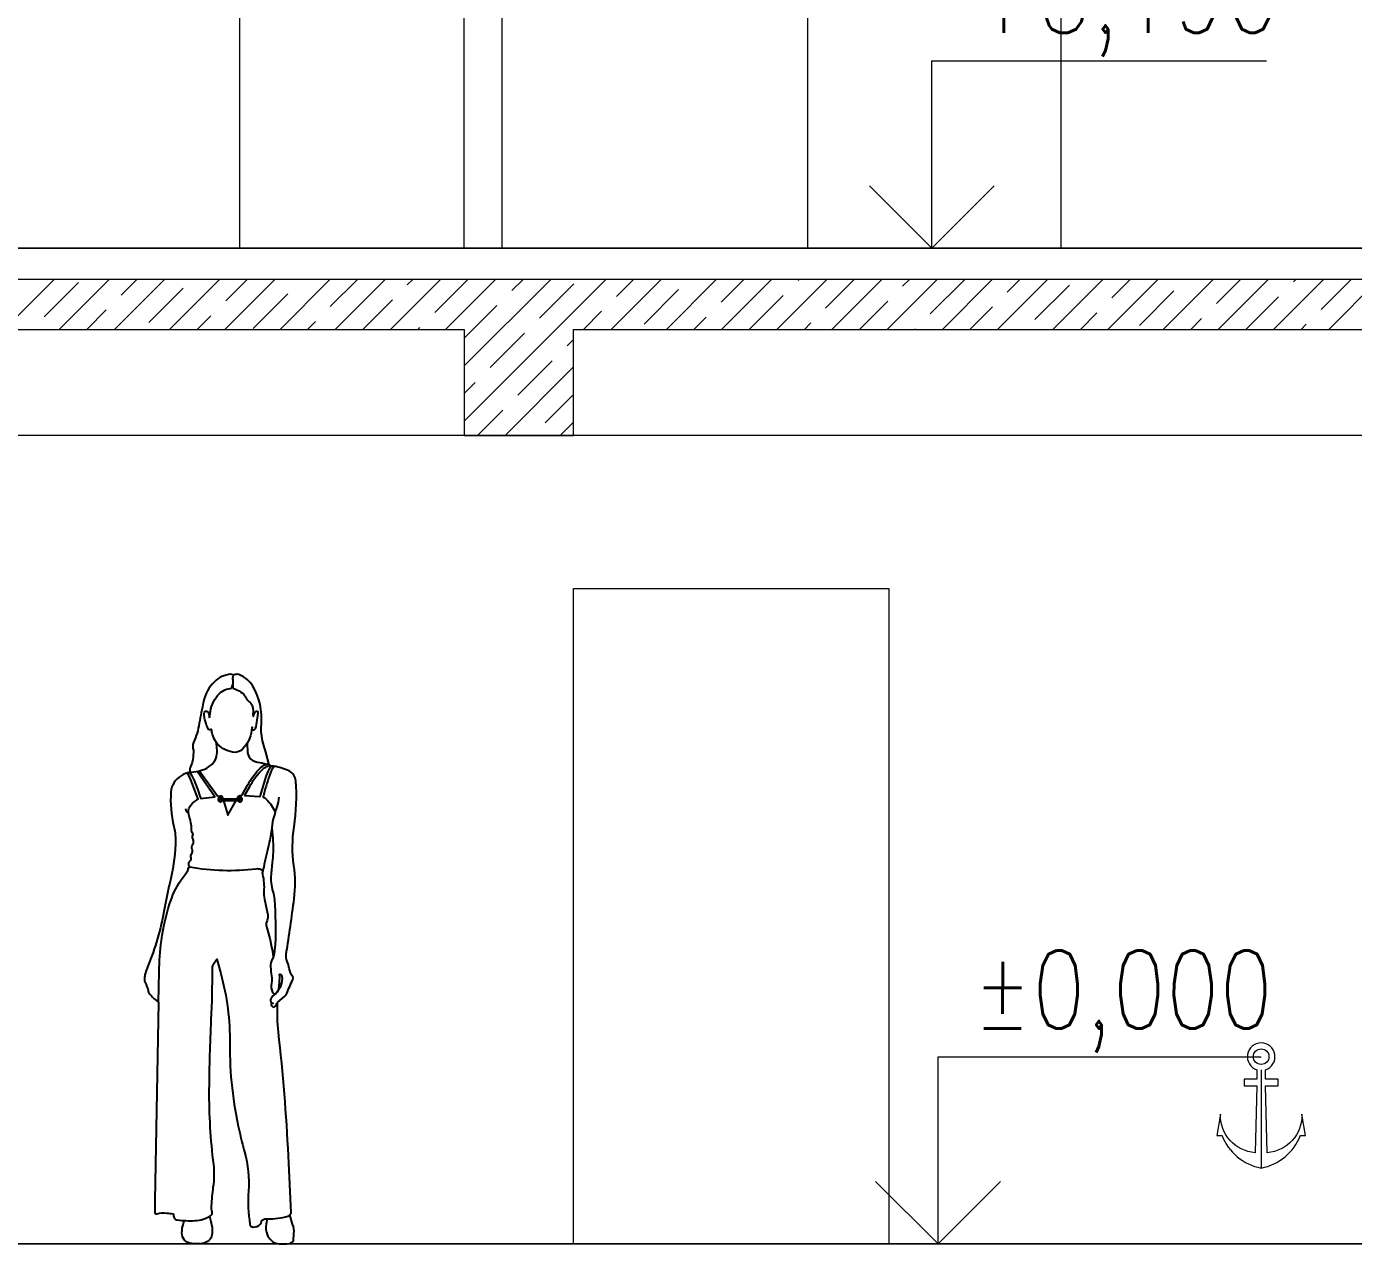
# Model space of a CAD drawing. Header units: millimetres. Extents: x 53645 to 137188, y 78097 to 135533.
# Drawn here: x 68644 to 72894, y 103678 to 107580 of the extents above; entities that cross this region are included whole.
import ezdxf

# ---------------------------------------------------------------- set-up
doc = ezdxf.new("R2010")
doc.units = ezdxf.units.MM
for name, color, linetype, lineweight in [('hatch', 7, 'Continuous', 5), ('mark', 174, 'Continuous', 15), ('Wall2', 5, 'Continuous', 5)]:
    doc.layers.add(name, color=color, linetype=linetype, lineweight=lineweight)
doc.styles.add('GOST 2.304', font='CS_Gost2304.shx', dxfattribs={"width": 0.8, "oblique": 15})

# ---------------------------------------------------------------- blocks, each defined once
blk = doc.blocks.new('girl 33_cad-block.com')
at = {"color": 0}
for points in [[(231.4, 1535.3), (220, 1575.4, -0.001736), (212, 1604.1, -0.088334), (206.3, 1664.4, 0.154905), (178.3, 1786.9, 0.162664), (136.3, 1823.4, 0.185513), (121.2, 1823.8, 0.010316), (118.8, 1822.9, -0.238777), (113.7, 1823.4, 0.159727), (107.6, 1824.9, 0.176705), (55.7, 1801.3, 0.148064), (20.6, 1736.9, 0.008085), (7.4, 1668.1, -0.058175), (-11.1, 1606, 0.206905), (-11.1, 1581.7), (-12.8, 1560.4, -0.081599), (-21.4, 1525.9, 0.172949), (-22.3, 1511.1), (-27.5, 1509.8, 0.03755), (-37, 1506.7)], [(40.4, 1685.6), (41.8, 1699, -0.14184), (65.6, 1756.9, -0.197854), (106, 1779.4, 0.233604), (111.1, 1782.8, 0.183685), (115.4, 1807.3, -0.124564), (116, 1819.1, -4.151214)], [(114.2, 1789.5), (114.6, 1784, 0.214248), (116.3, 1781, 0.066363), (123.4, 1777, -0.068331), (145.8, 1764.4, -0.130845), (154.8, 1752.7, 0.139799), (166.4, 1738.2, -0.138454), (176.4, 1725.8, -0.126045), (179.6, 1705.5, 0.046687), (179.5, 1691.7, 0.952441), (181.4, 1691.8, -0.10117), (181.9, 1694, -0.017254), (187, 1704.7, -0.374974), (192.4, 1706.8, -0.332824), (195, 1702.9, -0.032958), (192.8, 1685.5, 0.012745), (188.1, 1657.3, -0.135676), (183.5, 1646.8, -0.772261), (177.2, 1649.6, 0.10145), (177.1, 1651.8, -0.062478), (176.7, 1655.3), (175, 1644.8, -0.075846), (164.4, 1611.5, -0.080108), (145.7, 1585.4, -0.247788), (113.9, 1575.4, -0.18113), (60.9, 1607.2, -4.253481)], [(-22.3, 1511.1), (-10.2, 1512.3, 0.059082), (17.9, 1518.7, 0.08281), (43.1, 1532.5, 0.252033), (64.5, 1582, 0.026366), (60.9, 1607.2), (58.9, 1610.6, -0.069147), (49.6, 1632.2, -0.039316), (46.7, 1647.9, 0.640208), (45.4, 1648.3, -0.542041), (35.5, 1650.1, -0.028895), (27, 1673.8, -0.01556), (23.5, 1687.4, -0.136956), (24.3, 1703.4, -0.478528), (32.2, 1706.3, -0.169727), (37.2, 1700.4, -0.096457), (38.5, 1692.8, 0.142456), (40.4, 1685.6, 2.183256)], [(160.5, 1604.5), (162, 1574.4, 0.265696), (178, 1549.2, 0.078809), (193.9, 1543.8, -0.032728), (222.1, 1537, -0.032728)], [(-37, 1506.7, 0.219269), (-80.3, 1464.1, 0.073675), (-83.6, 1448.6, 0.075218), (-74.3, 1337.7, -0.071473), (-69.1, 1280.3, -0.046775), (-87.3, 1155.4, 0.016425), (-105, 1070.4, -0.054712), (-157.3, 890.1, 0.035255), (-166.7, 861.9, 0.070296), (-168.4, 846.6, 0.107883), (-166, 837.3, -0.052197), (-156, 810.3, 0.122328), (-149.2, 797.7, 0.051523), (-123.4, 774.7), (-135.4, 139.6), (-135.3, 101.4, 0.513857), (-128.2, 96.3, -0.122596), (-97.1, 99, 0.014473), (-77.7, 96.6, -0.44215), (-74.8, 92.6, 0.435657), (-63.5, 77.1, 0.039267), (-7.2, 74.7, 0.135785), (44.1, 91, 0.324953), (48.5, 102.2, -0.087685), (46.7, 121.7, -0.012958), (52.2, 182.1, 0.070527), (53.5, 254.8, -0.015541), (42.6, 373.6, -0.017103), (39.4, 494.6, -0.009883), (45.7, 717.5, 0.01226), (49.4, 880.3, -0.063948), (51.3, 895.1), (64, 912.2), (76.3, 866.5, -0.067683), (105, 641, 0.059234), (135.9, 360.4, 0.009013), (152.4, 294.9, -0.083375), (164.7, 169.5, 0.057591), (169.7, 62.6, 0.363273), (179.7, 53.9, 0.212932), (202.7, 63.7, 0.181038), (206.1, 72, -0.249931), (208.7, 76.5, -0.153372), (225.7, 81, 0.086742), (291.4, 89.2, 0.271493), (301.3, 100), (292.7, 281.9, 0.016475), (260.8, 678.5, -0.042672), (258.2, 773.2), (281.6, 793.9, 0.119581), (287.5, 802.3, -0.018805), (307, 847.2, 0.261202), (306.5, 855.5, -0.093216), (295.3, 882.7, 0.043487), (288.8, 904.5, -0.134367), (285.9, 931, 0.006919), (311.1, 1105.7, 0.06805), (310.4, 1212.9, -0.073258), (310.9, 1336.4, 0.056059), (316.6, 1483.4, 0.265171), (295.1, 1515.2, 0.081362), (246.7, 1530.1, 0.081362)], [(143.7, 1436.6), (162, 1469.7, -0.056807), (197, 1519.1, -0.109784), (222.1, 1537, -0.741028)], [(152.5, 1436.2), (168.9, 1465.9, -0.056807), (202.9, 1513.8, -0.105798), (231.9, 1533.7)], [(202, 1433.6), (222.8, 1500.3, -0.074625), (236.9, 1529.4, -0.176349), (240.1, 1531.7, -0.139236), (244, 1531.6, -0.007849), (246, 1531, -0.543631), (246.5, 1529.3, 0.084038), (239.1, 1517.7, 0.039768), (216.5, 1449.5, -0.019808), (211.3, 1431.2, 0.926804)], [(222.1, 1537), (223.4, 1537.4, -0.089236), (224.9, 1537.6, -0.139677), (231.8, 1535, -0.478753), (231.9, 1533.7, -1.409229)], [(238.7, 1531.1, -0.096724), (231.9, 1533.7)], [(-123.4, 774.7), (-121.4, 871.7, -0.026834), (-114, 972, -0.055116), (-81, 1108.2, -0.085234), (-38, 1183.6, 0.053627), (-29.5, 1196.5, 0.106382), (-27.9, 1202.4, -0.34558), (-24.8, 1206, 0.56708), (-23.7, 1209, -0.42522), (-21.5, 1227.2, 0.348496), (-19, 1236.8, -0.27475), (-17.5, 1249.4, 0.27446), (-15.8, 1263.6, -0.276144), (-13.6, 1281, 0.315068), (-12.8, 1295.8, -0.260518), (-13.5, 1309.3, 0.289447), (-14.2, 1316.3, -0.170296), (-17.7, 1326.6, 0.089768), (-25.4, 1371.7, -0.26633), (-19.4, 1406.2, -0.092724), (3.2, 1425), (-19.8, 1486.7, 0.048231), (-30.7, 1508.9, -0.584846), (-30, 1510.3), (-25.6, 1511.3, -0.266436), (-23.9, 1510.7, -0.04244), (-21.2, 1507.2, -0.046059), (-8.5, 1483, -0.019563), (11.8, 1427.3), (57.2, 1432.5), (1.4, 1512.1)], [(8.8, 1513.8), (65.7, 1435.8), (66.7, 1434.4), (74.6, 1435.8, -0.217884), (80, 1434.4, -0.068677), (83.3, 1426.7, -0.107728)], [(128.6, 1426.5), (131.4, 1432.2, -0.285682), (140.1, 1436.8), (143.7, 1436.6)], [(152.5, 1436.2), (199.9, 1433.7, -0.014939), (202, 1433.6)], [(211.3, 1431.2, -0.095477), (222.5, 1424, -0.109676), (250.4, 1382.3), (247, 1371.2, 0.048083), (239.4, 1333.5, -0.035487), (229.9, 1279.9, 0.011605), (213.6, 1207.5, -0.031953), (210.3, 1195.3, 0.143396), (209.8, 1183.6, -0.08204), (214, 1129.8, 0.078552), (215.9, 1104.2, -0.00145), (225.1, 1064, -0.156719), (221.9, 1027.6, 0.174553), (221.6, 1020.7, -0.032272), (243.3, 927.2), (244.6, 920), (240.9, 912.7, 0.127487), (235.5, 887.3, 0.031679), (238.5, 858.6, -0.086848), (238.4, 835.8, 0.142149), (241.6, 806.1, 0.516391), (253.3, 803.4, 0.212462), (263.3, 825.1, -0.026906), (264.1, 838.3, 0.047993), (264.6, 862.5, -0.506169), (266.6, 864.2, -0.315756), (272.1, 858.1, -0.227865), (253.3, 803.4)], [(250.4, 1382.3), (256.9, 1400.2, 0.079098), (262.9, 1431.4, -9.195072)], [(-37.4, 1394.5), (-35.3, 1389.4, 0.196739), (-27.5, 1381.6, -3.069395)], [(239.4, 1333.5), (242.6, 1299.3, -0.054154), (241.7, 1229.1, 0.009569), (237.1, 1184, 0.09372), (242.8, 1129.3, -0.05451), (247.7, 1102.8, -0.026719), (250.5, 959.1, -0.048023), (244.6, 920, 1.698815)], [(-23.3, 1207.8, 0.075127), (189.6, 1202.2, -0.137895), (204.2, 1200, 0.062643), (211.1, 1197.9, 0.087237)], [(253.3, 803.4), (246.1, 797.2, 0.021318), (240.7, 792.2, 0.231625), (235.9, 777.7, 0.283272), (240.7, 771.8, 0.284065), (244.5, 772.7, -2.376567)], [(238.8, 772.9), (237.9, 768.7, 0.422647), (244.3, 759.1, 0.318296), (250.4, 762, -0.043526), (258.2, 773.2, 21.053167)], [(40.3, 88.6), (44.7, 72.4, -0.081569), (48.7, 33.5, -0.317141), (24.6, 3.5, -0.155904), (-29.4, 5, -0.13182), (-39.9, 12.2, -0.181789), (-48.4, 35.7, -0.078464), (-43.4, 65.2, 0.064782), (-41.5, 75.1, -18.812521)], [(224.3, 81), (221.1, 63.1, 0.144148), (224.8, 30.4, 0.097522), (237.3, 11.9, 0.189369), (263.6, 0.4, 0.047074), (296.2, 1.4, 0.388144), (309.5, 16.9, -0.038856), (310.3, 33.7, 0.132248), (306.2, 63.6, -0.062533), (297.8, 93.3, 38.273765)]]:
    blk.add_lwpolyline(points, format="xyb", dxfattribs=at)
for points in [[(73.5, 1426.7), (140.1, 1426.5)], [(73.5, 1420.8), (140.1, 1420.6)], [(84.7, 1420.8), (98.6, 1373.7), (125.5, 1420.7)]]:
    blk.add_lwpolyline(points, dxfattribs=at)
for centre, radius, start, end in [((74.2, 1423.8), 6.95, 24.7616, 334.813), ((74.2, 1423.8), 3.02, 103.8395, 256.1605), ((138, 1423.5), 6.95, 204.7197, 154.7711), ((138, 1423.5), 3.61, 305.6631, 54.3369)]:
    blk.add_arc(centre, radius, start, end, dxfattribs=at)

msp = doc.modelspace()

# ---------------------------------------------------------------- linework, layer by layer
at = {"layer": 'hatch', "color": 251, "ltscale": 100}
for points in [[(70046.4, 106769.9), (65896.5, 106769.9)], [(68572.5, 106609.9), (68732.5, 106769.9)], [(68700.9, 106649.9), (68811.3, 106760.4)], [(68749.3, 106609.9), (68909.3, 106769.9)], [(68926.1, 106609.9), (69086.1, 106769.9)], [(68947.5, 106719.7), (68997.7, 106769.9)], [(69102.8, 106609.9), (69262.8, 106769.9)], [(69279.6, 106609.9), (69439.6, 106769.9)], [(69282.4, 106701.2), (69351.2, 106769.9)], [(69456.4, 106609.9), (69616.4, 106769.9)], [(69617.4, 106682.6), (69704.8, 106769.9)], [(69633.2, 106609.9), (69793.2, 106769.9)], [(69810, 106609.9), (69970, 106769.9)], [(69864, 106752.4), (69881.6, 106769.9)], [(70046.4, 106669.7), (70146.7, 106769.9)], [(70046.4, 106492.9), (70323.5, 106769.9)], [(70046.4, 106758.1), (70058.3, 106769.9)], [(70396.4, 106769.9), (70046.4, 106769.9)], [(70199, 106733.9), (70235.1, 106769.9)], [(70396.4, 106769.9), (70396.4, 106769.9)], [(70396.4, 106666.1), (70500.3, 106769.9)], [(74546.5, 106769.9), (70396.4, 106769.9)], [(70517.1, 106609.9), (70677.1, 106769.9)], [(70534, 106715.3), (70588.7, 106769.9)], [(70693.8, 106609.9), (70853.8, 106769.9)], [(70869, 106696.7), (70942.2, 106769.9)], [(70870.6, 106609.9), (71030.6, 106769.9)], [(71047.4, 106609.9), (71207.4, 106769.9)], [(71115.6, 106766.6), (71119, 106769.9)], [(71204, 106678.2), (71295.8, 106769.9)], [(71224.2, 106609.9), (71384.2, 106769.9)], [(71400.9, 106609.9), (71560.9, 106769.9)], [(71450.6, 106748), (71472.6, 106769.9)], [(71539, 106659.6), (71649.3, 106769.9)], [(71577.7, 106609.9), (71737.7, 106769.9)], [(71754.5, 106609.9), (71914.5, 106769.9)], [(71785.6, 106729.4), (71826.1, 106769.9)], [(71931.3, 106609.9), (72091.3, 106769.9)], [(72108.1, 106609.9), (72268.1, 106769.9)], [(72120.6, 106710.9), (72179.7, 106769.9)], [(72284.8, 106609.9), (72444.8, 106769.9)], [(72455.6, 106692.3), (72533.2, 106769.9)], [(72461.6, 106609.9), (72621.6, 106769.9)], [(72638.4, 106609.9), (72798.4, 106769.9)], [(72702.2, 106762.2), (72710, 106769.9)], [(72790.6, 106673.8), (72886.8, 106769.9)], [(72815.2, 106609.9), (72975.2, 106769.9)], [(69035.8, 106631.3), (69146.3, 106741.8)], [(69370.8, 106612.8), (69481.3, 106723.3)], [(69952.4, 106664), (70046.4, 106758.1)], [(70287.4, 106645.5), (70396.4, 106754.5)], [(70396.4, 106754.5), (70397.9, 106756)], [(70622.4, 106626.9), (70732.9, 106737.4)], [(70959, 106609.9), (71067.9, 106718.8)], [(71874, 106641.1), (71984.5, 106751.5)], [(72209, 106622.5), (72319.5, 106733)], [(69721.6, 106609.9), (69816.3, 106704.7)], [(70046.4, 106581.3), (70151.3, 106686.1)], [(71312.6, 106609.9), (71402.9, 106700.3)], [(71666.1, 106609.9), (71737.9, 106681.7)], [(72550, 106609.9), (72654.5, 106714.4)], [(68837.7, 106609.9), (68899.7, 106672)], [(69191.2, 106609.9), (69234.7, 106653.4)], [(69544.8, 106609.9), (69569.7, 106634.9)], [(69986.7, 106609.9), (70046.4, 106669.7)], [(70046.4, 106316.1), (70396.4, 106666.1)], [(70428.7, 106609.9), (70486.3, 106667.6)], [(70782.2, 106609.9), (70821.3, 106649)], [(72019.7, 106609.9), (72072.9, 106663.2)], [(72373.2, 106609.9), (72407.9, 106644.6)], [(69898.3, 106609.9), (69904.7, 106616.3)], [(70129.2, 106487.3), (70239.7, 106597.7)], [(71135.8, 106609.9), (71156.3, 106630.5)], [(71489.3, 106609.9), (71491.3, 106611.9)], [(72726.8, 106609.9), (72742.9, 106626)], [(70375.8, 106557.1), (70396.4, 106577.7)], [(70217.6, 106398.9), (70328.1, 106509.4)], [(70177.1, 106269.9), (70396.4, 106489.3)], [(70046.4, 106404.5), (70081.5, 106439.5)], [(70306, 106310.5), (70396.4, 106400.9)], [(70088.7, 106269.9), (70169.9, 106351.1)], [(70353.8, 106269.9), (70396.4, 106312.6)], [(72585.4, 104237.9), (72585.4, 104208.1)], [(72598.9, 104237.9), (72598.9, 103923.2)], [(72612.4, 104208.1), (72612.4, 104237.9)], [(72585.4, 104208.1), (72544.5, 104208.1)], [(72544.5, 104208.1), (72544.5, 104186)], [(72544.5, 104186), (72585.4, 104186)], [(72585.4, 104186), (72579.4, 103972.1)], [(72653.3, 104208.1), (72612.4, 104208.1)], [(72618.4, 103972.1), (72612.4, 104186)], [(72612.4, 104186), (72653.3, 104186)], [(72653.3, 104186), (72653.3, 104208.1)], [(72468.5, 104095.4), (72457.2, 104027.9)], [(72740.6, 104027.9), (72729.3, 104095.4)], [(72457.2, 104027.9), (72473.3, 104027.9)], [(72724.5, 104027.9), (72740.6, 104027.9)]]:
    msp.add_lwpolyline(points, dxfattribs=at)
msp.add_circle((72598.9, 104279.9), 25, dxfattribs=at)
for centre, radius, start, end in [((72598.9, 104279.9), 44.2, 287.8494, 252.1506), ((72630.8, 104089.2), 169.1, 201.2429, 259.1102), ((72567, 104089.2), 169.1, 280.8898, 338.7571)]:
    msp.add_arc(centre, radius, start, end, dxfattribs=at)
at = {"layer": 'hatch', "color": 251, "ltscale": 100, "extrusion": (0, 0, -1)}
for centre, start, end in [((-72589, 104092.2), 274.5733, 1.5022), ((-72608.8, 104092.2), 178.4978, 265.4267)]:
    msp.add_arc(centre, 120.5, start, end, dxfattribs=at)
at = {"layer": 'mark', "linetype": 'Continuous', "ltscale": 100}
for points in [[(71544.2, 106869.9), (71544.2, 107469.9)], [(71544.2, 107469.9), (72616.2, 107469.9)], [(71544.2, 106869.9), (71344.2, 107069.9)], [(71544.2, 106869.9), (71744.2, 107069.9)], [(70453.1, 106869.9), (71694.2, 106869.9)], [(71563.9, 103679.9), (71563.9, 104279.9)], [(71563.9, 104279.9), (72598.9, 104279.9)], [(71563.9, 103679.9), (71363.9, 103879.9)], [(71563.9, 103679.9), (71763.9, 103879.9)], [(70749.3, 103679.9), (71713.9, 103679.9)]]:
    msp.add_lwpolyline(points, dxfattribs=at)
at = {"layer": 'Wall2', "color": 4, "linetype": 'Continuous', "lineweight": 0, "ltscale": 100}
for points in [[(68516.4, 108969.9), (69326.4, 108969.9), (69326.4, 106869.9), (68516.4, 106869.9)], [(70046.4, 108970), (70166.5, 108970), (70166.5, 106870), (70046.4, 106870)], [(71147.3, 108969.9), (71957.3, 108969.9), (71957.3, 106869.9), (71147.3, 106869.9)], [(70396.4, 105779.9), (71406.4, 105779.9), (71406.4, 103679.9), (70396.4, 103679.9)]]:
    msp.add_lwpolyline(points, close=True, dxfattribs=at)
at = {"layer": 'Wall2', "ltscale": 100}
for points in [[(74546.5, 106869.9), (61496.5, 106869.9), (61496.5, 106869.9), (74546.5, 106869.9)], [(74546.4, 103679.9), (61146.5, 103679.9), (61146.5, 103679.9), (74546.4, 103679.9)]]:
    msp.add_lwpolyline(points, close=True, dxfattribs=at)
for points in [[(65896.5, 106609.9), (70046.4, 106609.9)], [(70046.4, 106609.9), (70046.4, 106269.9)], [(70396.4, 106269.9), (70396.4, 106609.9)], [(70396.4, 106609.9), (74546.5, 106609.9)], [(70046.4, 106269.9), (70396.4, 106269.9)]]:
    msp.add_lwpolyline(points, dxfattribs=at)
at = {"layer": 'Wall2', "color": 4, "linetype": 'Continuous', "lineweight": 0, "ltscale": 100}
msp.add_lwpolyline([(74546.5, 106269.9), (61496.4, 106270)], dxfattribs=at)

# ---------------------------------------------------------------- block references
msp.add_blockref('girl 33_cad-block.com', (69190.5, 103679.9))

# ---------------------------------------------------------------- texts
at = {"layer": 'mark', "linetype": 'Continuous', "ltscale": 100, "char_height": 250, "attachment_point": 1, "style": 'GOST 2.304'}
for s, insert, width in [('\\Fsimplex.shx;\\W0.8000000000;\\Q0.2617993878;\\T1.0000000000;\\o\\l+3,190', (71662.9, 107809.9), 1215.72), ('{\\Fsimplex|c0;\\Q0.2618;%%P\\Fsimplex|c204;0,000}', (71676.2, 104619.9), 1012.622)]:
    msp.add_mtext(s, dxfattribs=dict(at, insert=insert, width=width))

doc.saveas('drawing.dxf')
